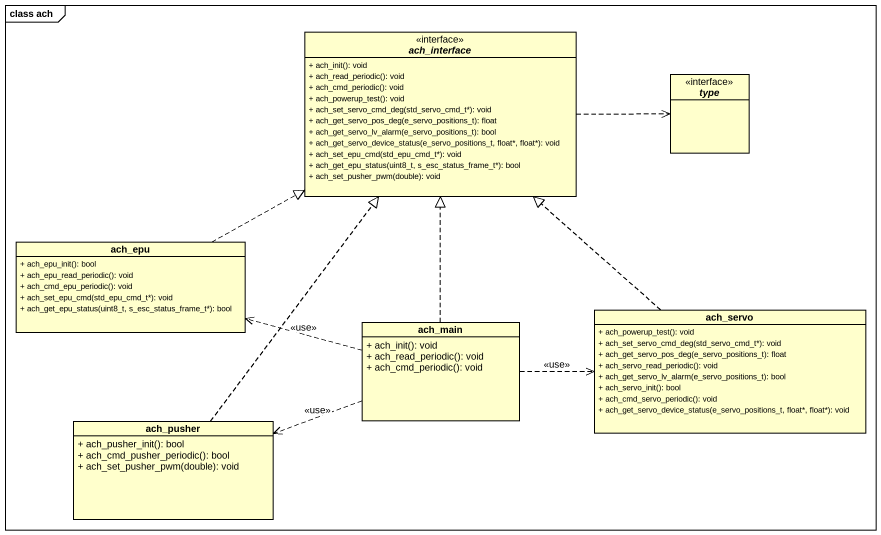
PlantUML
@startuml
mainframe class ach
hide circle
hide empty members
skinparam classAttributeIconSize 0
interface ach_interface {
  + ach_init(): void
  + ach_read_periodic(): void
  + ach_cmd_periodic(): void
  + ach_powerup_test(): void
  + ach_set_servo_cmd_deg(std_servo_cmd_t*): void
  + ach_get_servo_pos_deg(e_servo_positions_t): float
  + ach_get_servo_lv_alarm(e_servo_positions_t): bool
  + ach_get_servo_device_status(e_servo_positions_t, float*, float*): void
  + ach_set_epu_cmd(std_epu_cmd_t*): void
  + ach_get_epu_status(uint8_t, s_esc_status_frame_t*): bool
  + ach_set_pusher_pwm(double): void
}
interface type
class ach_epu {
  + ach_epu_init(): bool
  + ach_epu_read_periodic(): void
  + ach_cmd_epu_periodic(): void
  + ach_set_epu_cmd(std_epu_cmd_t*): void
  + ach_get_epu_status(uint8_t, s_esc_status_frame_t*): bool
}
class ach_main {
  + ach_init(): void
  + ach_read_periodic(): void
  + ach_cmd_periodic(): void
}
class ach_servo {
  + ach_powerup_test(): void
  + ach_set_servo_cmd_deg(std_servo_cmd_t*): void
  + ach_get_servo_pos_deg(e_servo_positions_t): float
  + ach_servo_read_periodic(): void
  + ach_get_servo_lv_alarm(e_servo_positions_t): bool
  + ach_servo_init(): bool
  + ach_cmd_servo_periodic(): void
  + ach_get_servo_device_status(e_servo_positions_t, float*, float*): void
}
class ach_pusher {
  + ach_pusher_init(): bool
  + ach_cmd_pusher_periodic(): bool
  + ach_set_pusher_pwm(double): void
}
ach_interface .right.> type
ach_epu .right.|> ach_interface
ach_main .up.|> ach_interface
ach_main .left.> ach_epu : <<use>>
ach_main .right.> ach_servo : <<use>>
ach_main .left.> ach_pusher : <<use>>
ach_servo .up.|> ach_interface
ach_servo .up.|> ach_interface
ach_pusher .up.|> ach_interface
@enduml
